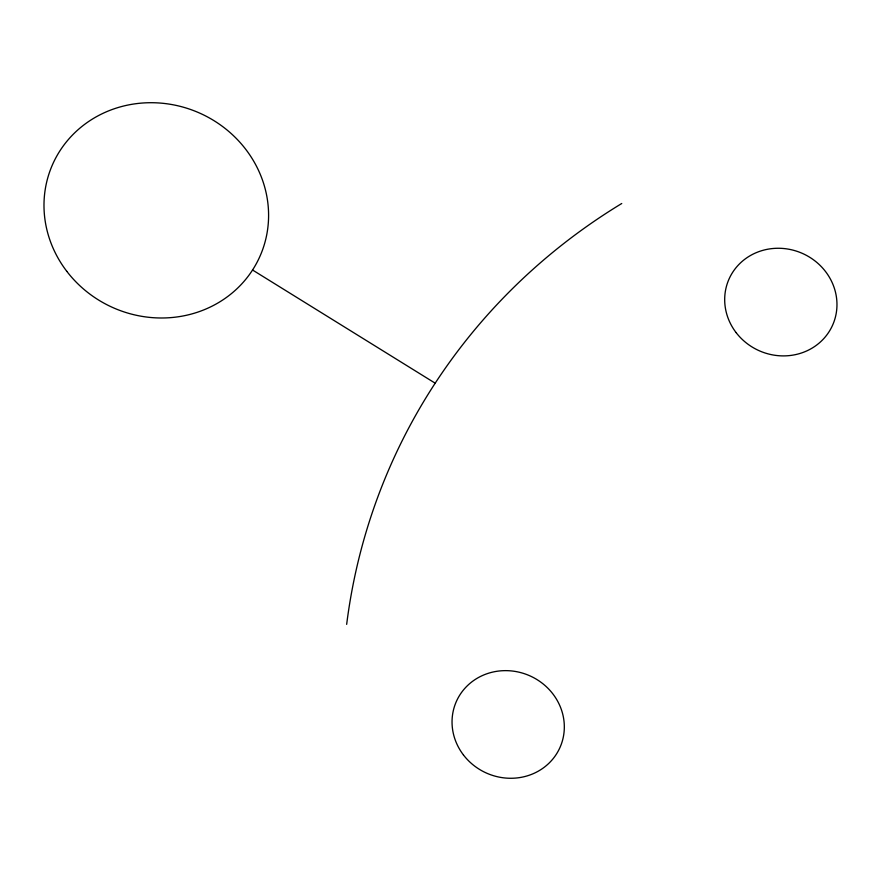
<?xml version="1.0" encoding="UTF-8"?>
<svg xmlns="http://www.w3.org/2000/svg" width="881" height="881" viewBox="0 0 881 881"><rect width="100%" height="100%" fill="white"/><g stroke="black" fill="none" stroke-linecap="round" stroke-linejoin="round"><path stroke-width="1.32" d="M252.55 270.004L435.181 383.191M346.662 624.365A645.421 606.106 23.8 0 1 621.755 203.5M463.45 754.962A56.692 53.245 23.8 0 0 559.931 747.606A56.692 53.245 23.8 0 0 501.157 670.804A56.692 53.245 23.8 0 0 463.45 754.962M736.098 332.589A56.692 53.245 23.8 0 0 832.578 325.232A56.692 53.245 23.8 0 0 773.804 248.431A56.692 53.245 23.8 0 0 736.098 332.589M66.824 271.359A113.396 106.48 23.8 0 0 259.807 256.646A113.396 106.48 23.8 0 0 142.248 103.044A113.396 106.48 23.8 0 0 66.824 271.359"/></g></svg>
